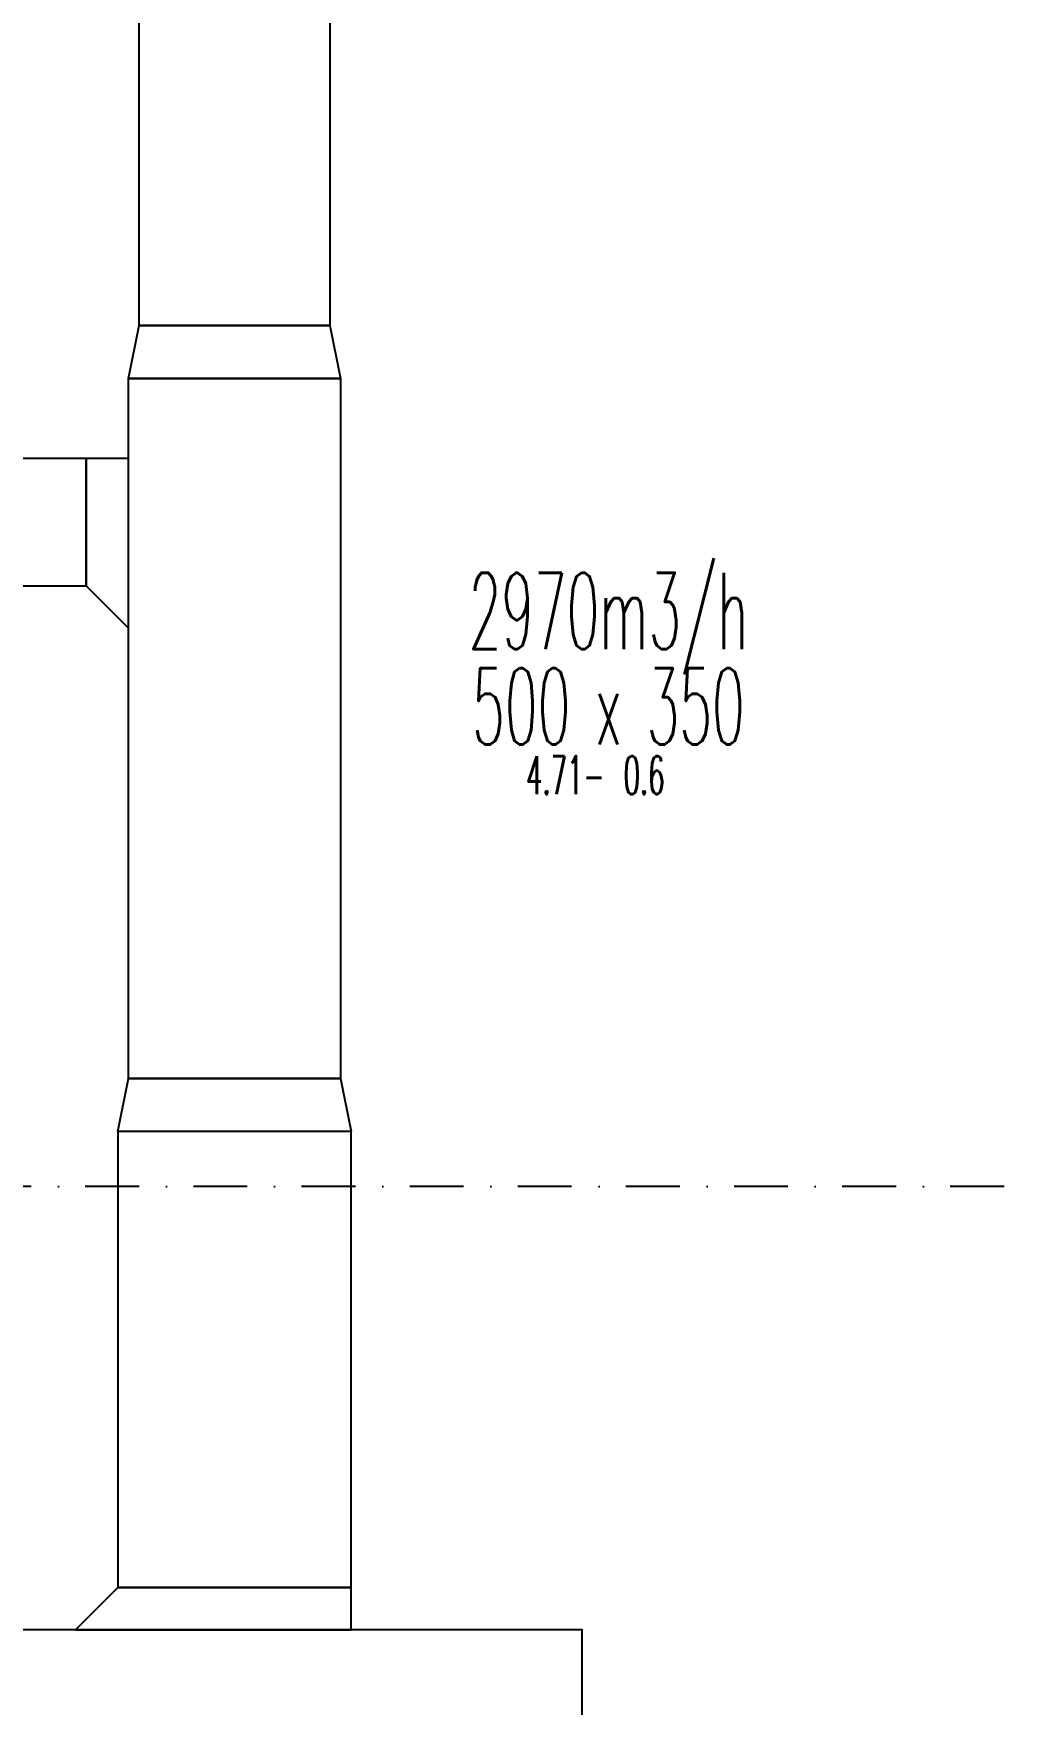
# Model space of a CAD drawing. Header units: inches. Extents: x -772 to 6765, y -813 to 4093.
# Drawn here: x 927.6 to 1156.8, y 1577.9 to 1971.8 of the extents above; entities that cross this region are included whole.
import ezdxf
from ezdxf.enums import TextEntityAlignment as Align

# ---------------------------------------------------------------- set-up
doc = ezdxf.new("R2010")
doc.units = ezdxf.units.IN
doc.header["$MEASUREMENT"] = 0
doc.linetypes.add('DASHDOT', pattern=[25.4, 12.7, -6.35, 0, -6.35])
doc.layers.add('H_STR_Aks', color=250, linetype='DASHDOT')
doc.layers.add('MTY-UFLEME-KANALI', color=20, linetype='Continuous')
doc.layers.add('HIZ-PA', color=253, linetype='Continuous', lineweight=0, transparency=0.5)
doc.layers.add('MTY-UFLEME-KANALI-CAP', color=21, linetype='Continuous', lineweight=0)
doc.styles.add('CAP', font='simplxtw.shx', dxfattribs={"width": 0.65})

# ---------------------------------------------------------------- blocks, each defined once
blk = doc.blocks.new('*U230')
at = {"layer": 'HIZ-PA', "color": 3, "style": 'CAP', "width": 0.5}
blk.add_attdef('HIZ', text='', height=0.5, dxfattribs=at).set_placement((-0.049, -1.954), align=Align.BOTTOM_RIGHT)
blk.add_attdef('PA', text='', height=0.5, dxfattribs=at).set_placement((0.201, -1.954), align=Align.BOTTOM_LEFT)
at = {"layer": 'MTY-UFLEME-KANALI-CAP', "color": 7, "style": 'CAP', "width": 0.5}
for tag, p in [('DEBI', (0.001, -0.204)), ('X', (0.001, -1.454))]:
    blk.add_attdef(tag, text='', height=1, dxfattribs=at).set_placement(p, align=Align.BOTTOM_CENTER)
blk.add_attdef('A', text='', height=1, dxfattribs=at).set_placement((-0.499, -1.454), align=Align.BOTTOM_RIGHT)
blk.add_attdef('B', text='', height=1, dxfattribs=at).set_placement((0.501, -1.454), align=Align.BOTTOM_LEFT)
blk = doc.blocks.new('mekanik')
at = {"layer": 'MTY-UFLEME-KANALI'}
for points in [[(20222.5, 9028.59), (20267.5, 9028.59), (20267.5, 8742.91), (20222.5, 8742.91)], [(20270, 8730.41), (20220, 8730.41), (20222.5, 8742.91), (20267.5, 8742.91)], [(20220, 8730.41), (20270, 8730.41), (20270, 8565.49), (20220, 8565.49)], [(20210, 8711.59), (20034.45, 8711.59), (20034.45, 8681.59), (20210, 8681.59)], [(20220, 8671.59), (20220, 8711.59), (20210, 8711.59), (20210, 8681.59)], [(20272.5, 8552.99), (20217.5, 8552.99), (20220, 8565.49), (20270, 8565.49)], [(20272.5, 8445.52), (20272.5, 8552.99), (20217.5, 8552.99), (20217.5, 8445.52)], [(20207.5, 8435.52), (20272.5, 8435.52), (20272.5, 8445.52), (20217.5, 8445.52)], [(20327.02, 8275.52), (20327.02, 8435.52), (20112, 8435.52), (20112, 8275.52)]]:
    blk.add_lwpolyline(points, close=True, dxfattribs=at)
at = {"layer": 'MTY-UFLEME-KANALI-CAP', "xscale": 18, "yscale": 18, "zscale": 18}
blk.add_blockref('*U230', (20333.16, 8664.92), dxfattribs=at).add_auto_attribs({'DEBI': '2970m3/h', 'X': 'x', 'A': '500', 'B': '350', 'PA': '0.6', 'HIZ': '4.71-'})

msp = doc.modelspace()

# ---------------------------------------------------------------- linework, layer by layer
at = {"layer": 'H_STR_Aks'}
msp.add_line((6664.51, 1700), (-659.05, 1700), dxfattribs=at)

# ---------------------------------------------------------------- block references
msp.add_blockref('mekanik', (-19270, -6840))

doc.saveas('drawing.dxf')
